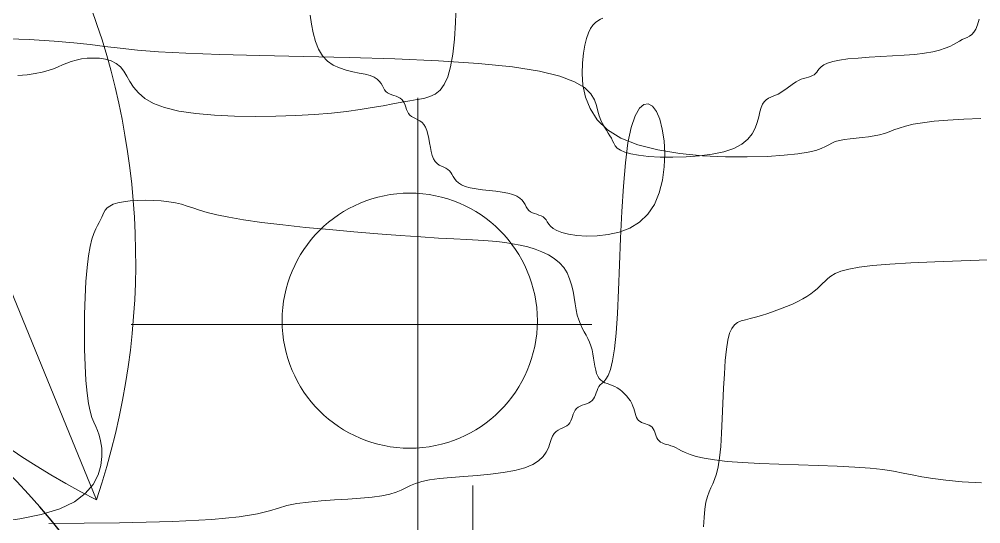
# Model space of a CAD drawing. Header units: millimetres. Extents: x 42 to 552, y 43 to 535.
# Drawn here: x 284.6512 to 284.7164, y 504.3646 to 504.3988 of the extents above; entities that cross this region are included whole.
import ezdxf

# ---------------------------------------------------------------- set-up
doc = ezdxf.new("R2010")
doc.units = ezdxf.units.MM
doc.header["$LTSCALE"] = 0.75
doc.header["$MEASUREMENT"] = 0
doc.layers.add('Gramado', color=9, linetype='Continuous', lineweight=0)
doc.layers.add('SOMBRA', color=9, linetype='Continuous')

# ---------------------------------------------------------------- blocks, each defined once
blk = doc.blocks.new('arbusto7vista')
for p, q in [((-0.2044429029623132, 0.3779349937414196), (-0.2045195550127517, 0.3755820555496712)), ((-0.5013430306398448, 0.3752693908699314), (-0.5011491414736042, 0.3760317689652624)), ((-0.2045195550127517, 0.3755820555496712), (-0.2046665446044358, 0.373342663515146)), ((-0.1858923798411354, 0.3752206892268646), (-0.1855632399970943, 0.3755703337695309)), ((-0.1855632399970943, 0.3755703337695309), (-0.1852232765916995, 0.3758334668381309)), ((-0.1852232765916995, 0.3758334668381309), (-0.1848778995693863, 0.3760317169111573)), ((-0.1848778995693863, 0.3760317169111573), (-0.1845325191041525, 0.3761858111788996)), ((-0.5021303063263929, 0.3739555033473323), (-0.5018390243878912, 0.3742636998637607)), ((-0.5018390243878912, 0.3742636998637607), (-0.501574795385153, 0.3746908484370266)), ((-0.501574795385153, 0.3746908484370266), (-0.5013430306398448, 0.3752693908699314)), ((-0.1864965490670727, 0.3741753518051212), (-0.1862052861792733, 0.3747629047315684)), ((-0.1862052861792733, 0.3747629047315684), (-0.1858923798411354, 0.3752206892268646)), ((-0.6342118953977263, 0.3734102953128513), (-0.6299663356157623, 0.3732634017945031)), ((-0.6299663356157623, 0.3732634017945031), (-0.6265918910466155, 0.3730705478609337)), ((-0.6265918910466155, 0.3730705478609337), (-0.6239208310707625, 0.3728452512095686)), ((-0.5041863631097101, 0.3728452512095686), (-0.503808524737309, 0.3730705478609337)), ((-0.503808524737309, 0.3730705478609337), (-0.5034577370054194, 0.3732634017945031)), ((-0.5034577370054194, 0.3732634017945031), (-0.503112356540214, 0.3734202081113409)), ((-0.503112356540214, 0.3734202081113409), (-0.5027723837241922, 0.3735661992739097)), ((-0.5027723837241922, 0.3735661992739097), (-0.5024432298790487, 0.3737338170849824)), ((-0.5024432298790487, 0.3737338170849824), (-0.5021303063263929, 0.3739555033473323)), ((-0.2046665446044358, 0.373342663515146), (-0.204889282599936, 0.3713087365365908)), ((-0.1869925047136576, 0.3725244267446755), (-0.1867607585600126, 0.373436401969002)), ((-0.1867607585600126, 0.373436401969002), (-0.1864965490670727, 0.3741753518051212)), ((-0.6239208310707625, 0.3728452512095686), (-0.621704265190175, 0.3725983260796824)), ((-0.621704265190175, 0.3725983260796824), (-0.61969330290691, 0.3723405867105214)), ((-0.61969330290691, 0.3723405867105214), (-0.6176390537229111, 0.3720828473413746)), ((-0.6176390537229111, 0.3720828473413746), (-0.6152926271402066, 0.3718359222114884)), ((-0.6152926271402066, 0.3718359222114884), (-0.6124051326607969, 0.3716106255601233)), ((-0.5074282155324283, 0.3716106255601233), (-0.5065093092633219, 0.3718359222114884)), ((-0.5065093092633219, 0.3718359222114884), (-0.5057527251994429, 0.3720828473413746)), ((-0.5057527251994429, 0.3720828473413746), (-0.5051314090278538, 0.3723405867105214)), ((-0.5051314090278538, 0.3723405867105214), (-0.5046183064355887, 0.3725983260796824)), ((-0.5046183064355887, 0.3725983260796824), (-0.5041863631097101, 0.3728452512095686)), ((-0.1871863775835152, 0.3714177976536064), (-0.1869925047136576, 0.3725244267446755)), ((-0.6124051326607969, 0.3716106255601233), (-0.6087276797867105, 0.3714177716265539)), ((-0.6087276797867105, 0.3714177716265539), (-0.6040961451401188, 0.371262767581257)), ((-0.6040961451401188, 0.371262767581257), (-0.5986854738239913, 0.3711293923194887)), ((-0.5986854738239913, 0.3711293923194887), (-0.5927553780615256, 0.3709960176677356)), ((-0.5927553780615256, 0.3709960176677356), (-0.5865655700758907, 0.3708410154524557)), ((-0.5865655700758907, 0.3708410154524557), (-0.5803757620902559, 0.3706427575001356)), ((-0.5803757620902559, 0.3706427575001356), (-0.5744456663277901, 0.3703796156372476)), ((-0.5744456663277901, 0.3703796156372476), (-0.5690349950116627, 0.370029961690264)), ((-0.5209946309398958, 0.370302102609017), (-0.5200793192885556, 0.3704949565425864)), ((-0.5200793192885556, 0.3704949565425864), (-0.5189205257065055, 0.3706481582655101)), ((-0.5189205257065055, 0.3706481582655101), (-0.5175615361764301, 0.3707689172706381)), ((-0.5175615361764301, 0.3707689172706381), (-0.516061868809544, 0.370868047797245)), ((-0.516061868809544, 0.370868047797245), (-0.5144810417172323, 0.3709563640845772)), ((-0.5144810417172323, 0.3709563640845772), (-0.512878573010795, 0.3710446803719094)), ((-0.512878573010795, 0.3710446803719094), (-0.5113139808015035, 0.3711438108985021)), ((-0.5113139808015035, 0.3711438108985021), (-0.5098467832007145, 0.3712645699036301)), ((-0.5098467832007145, 0.3712645699036301), (-0.5085364983196996, 0.3714177716265539)), ((-0.5085364983196996, 0.3714177716265539), (-0.5074282155324283, 0.3716106255601233)), ((-0.2559813022477897, 0.3704949565425864), (-0.2566359871650548, 0.370302102609017)), ((-0.2552499632908223, 0.3706445535699174), (-0.2559813022477897, 0.3704949565425864)), ((-0.2544591043863704, 0.3707400797059393), (-0.2552499632908223, 0.3706445535699174)), ((-0.2536357793882473, 0.3707707210163704), (-0.2544591043863704, 0.3707400797059393)), ((-0.2528070421503799, 0.370725663566958), (-0.2536357793882473, 0.3707707210163704)), ((-0.2519999465266665, 0.3705940934234491), (-0.2528070421503799, 0.370725663566958)), ((-0.2512415463709488, 0.3703651966515622), (-0.2519999465266665, 0.3705940934234491)), ((-0.250558895537182, 0.3700281593170587), (-0.2512415463709488, 0.3703651966515622)), ((-0.204889282599936, 0.3713087365365908), (-0.2051931798618227, 0.3695721935127096)), ((-0.1873279493503048, 0.3701084038638527), (-0.1871863775835152, 0.3714177976536064)), ((-0.5690349950116627, 0.370029961690264), (-0.5644034603650709, 0.3695721674856713)), ((-0.5644034603650709, 0.3695721674856713), (-0.5607449447449255, 0.3689927154276944)), ((-0.5231534866145182, 0.3688421803082065), (-0.5230010914393688, 0.3690674769595716)), ((-0.5230010914393688, 0.3690674769595716), (-0.5228162301705765, 0.3693144020894579)), ((-0.5228162301705765, 0.3693144020894579), (-0.5225610281472086, 0.3695721414586188)), ((-0.5225610281472086, 0.3695721414586188), (-0.5221976107082469, 0.3698298808277656)), ((-0.5221976107082469, 0.3698298808277656), (-0.5216881031928153, 0.370076805957666)), ((-0.5216881031928153, 0.370076805957666), (-0.5209946309398958, 0.370302102609017)), ((-0.2597470698068491, 0.3690674769595716), (-0.2605640709616637, 0.3688421803082065)), ((-0.2590382831495219, 0.3693144020894579), (-0.2597470698068491, 0.3690674769595716)), ((-0.2584052462731279, 0.3695721414586188), (-0.2590382831495219, 0.3693144020894579)), ((-0.257815494461255, 0.3698298808277656), (-0.2584052462731279, 0.3695721414586188)), ((-0.2572365629973774, 0.370076805957666), (-0.257815494461255, 0.3698298808277656)), ((-0.2566359871650548, 0.370302102609017), (-0.2572365629973774, 0.370076805957666)), ((-0.2499790478792079, 0.3695721674856713), (-0.250558895537182, 0.3700281593170587)), ((-0.2495128251222241, 0.368993616563472), (-0.2499790478792079, 0.3695721674856713)), ((-0.2051931798618227, 0.3695721935127096), (-0.205582745442257, 0.3682006218630818)), ((-0.1873667206955929, 0.368642205129774), (-0.1873279493503048, 0.3701084038638527)), ((-0.5607449447449255, 0.3689927154276944), (-0.55799001104333, 0.3683105302317387)), ((-0.55799001104333, 0.3683105302317387), (-0.5560033922860725, 0.3675526471909478)), ((-0.5259660506467867, 0.3675336942626473), (-0.5256197683711434, 0.3677265373177221)), ((-0.5256197683711434, 0.3677265373177221), (-0.5252743913488018, 0.3678797304496868)), ((-0.5252743913488018, 0.3678797304496868), (-0.524934427943407, 0.3680004829988945)), ((-0.524934427943407, 0.3680004829988945), (-0.5246052880993943, 0.368099608899584)), ((-0.5246052880993943, 0.368099608899584), (-0.5242923817612279, 0.3681879220860367)), ((-0.5242923817612279, 0.3681879220860367), (-0.5240011188734286, 0.3682762364925054)), ((-0.5240011188734286, 0.3682762364925054), (-0.5237369093804887, 0.3683753660532574)), ((-0.5237369093804887, 0.3683753660532574), (-0.5235051632268437, 0.3684961247025598)), ((-0.5235051632268437, 0.3684961247025598), (-0.5233112903569861, 0.3686493263746513)), ((-0.5233112903569861, 0.3686493263746513), (-0.5231534866145182, 0.3688421803082065)), ((-0.2626390487790502, 0.3684979270249329), (-0.2638807937720173, 0.368389784632285)), ((-0.2615217513303776, 0.3686493263746513), (-0.2626390487790502, 0.3684979270249329)), ((-0.2605640709616637, 0.3688421803082065), (-0.2615217513303776, 0.3686493263746513)), ((-0.2491061204765401, 0.3683177393179022), (-0.2495128251222241, 0.368993616563472)), ((-0.2486885950237934, 0.3675769778567712), (-0.2491061204765401, 0.3683177393179022)), ((-0.205582745442257, 0.3682006218630818), (-0.2060588811516766, 0.3671642830905313)), ((-0.187243174426186, 0.3670786788523088), (-0.1873667206955929, 0.368642205129774)), ((-0.5560033922860725, 0.3675526471909478), (-0.5546498214989697, 0.3667461015984941)), ((-0.5546498214989697, 0.3667461015984941), (-0.5537940317078665, 0.3659179287475069)), ((-0.527697501044571, 0.3662991382558971), (-0.5273512072925826, 0.3665460494572415)), ((-0.5273512072925826, 0.3665460494572415), (-0.527004914917768, 0.3668037742878596)), ((-0.527004914917768, 0.3668037742878596), (-0.5266586243791664, 0.3670614991184635)), ((-0.5266586243791664, 0.3670614991184635), (-0.5263123361358168, 0.3673084103198079)), ((-0.5263123361358168, 0.3673084103198079), (-0.5259660506467867, 0.3675336942626473)), ((-0.2481899098455926, 0.3668037742878596), (-0.2486885950237934, 0.3675769778567712)), ((-0.2475397260235468, 0.3660305707189337), (-0.2481899098455926, 0.3668037742878596)), ((-0.2060588811516766, 0.3671642830905313), (-0.2066215869900816, 0.3664091072187858)), ((-0.1868977933488907, 0.3654773024324101), (-0.187243174426186, 0.3670786788523088)), ((-0.5537940317078665, 0.3659179287475069), (-0.5533007559385794, 0.365095163931187)), ((-0.530008840568172, 0.3651060217860902), (-0.5297175557988396, 0.3653042778575468)), ((-0.5297175557988396, 0.3653042778575468), (-0.5294046275791402, 0.3654592769719471)), ((-0.5294046275791402, 0.3654592769719471), (-0.5290754667716726, 0.365592646997797)), ((-0.5290754667716726, 0.365592646997797), (-0.5287354842390357, 0.3657260158036451)), ((-0.5287354842390357, 0.3657260158036451), (-0.5283900908438284, 0.3658810112579829)), ((-0.5283900908438284, 0.3658810112579829), (-0.528043795714666, 0.3660738543130577)), ((-0.528043795714666, 0.3660738543130577), (-0.527697501044571, 0.3662991382558971)), ((-0.2466677046392931, 0.3652898092578027), (-0.2475397260235468, 0.3660305707189337)), ((-0.2455035067744689, 0.364613932012233), (-0.2466677046392931, 0.3652898092578027)), ((-0.2097381116336123, 0.3651186332134984), (-0.2107336681169443, 0.3649582222010679)), ((-0.2088291252792374, 0.3652898572451733), (-0.2097381116336123, 0.3651186332134984)), ((-0.2096464851086921, 0.3034829840435549), (-0.2096464851086921, 0.3653606672776704)), ((-0.2080067090538762, 0.3655259642724076), (-0.2088291252792374, 0.3652898572451733)), ((-0.2072708629575004, 0.365881024271502), (-0.2080067090538762, 0.3655259642724076)), ((-0.2066215869900816, 0.3664091072187858), (-0.2072708629575004, 0.365881024271502)), ((-0.1862710602705135, 0.3638975532710305), (-0.1868977933488907, 0.3654773024324101)), ((-0.5533007559385794, 0.365095163931187), (-0.5530347272169536, 0.3643048424426638)), ((-0.5530347272169536, 0.3643048424426638), (-0.5528606785687771, 0.3635739995751095)), ((-0.5308574438780909, 0.3634568822219393), (-0.5306987255482056, 0.3640354331441387)), ((-0.5306987255482056, 0.3640354331441387), (-0.5305048363054539, 0.3644932272979133)), ((-0.5305048363054539, 0.3644932272979133), (-0.5302730710245669, 0.3648428808890571)), ((-0.5302730710245669, 0.3648428808890571), (-0.530008840568172, 0.3651060217860902)), ((-0.2439767935106261, 0.3640353810900478), (-0.2455035067744689, 0.364613932012233)), ((-0.2420433775903632, 0.3635793892586463), (-0.2439767935106261, 0.3640353810900478)), ((-0.2158124539140829, 0.3640354071170862), (-0.2174608981205779, 0.3637776677479394)), ((-0.2143371518017716, 0.3642931464862471), (-0.2158124539140829, 0.3640354071170862)), ((-0.2130133487923445, 0.3645400716161333), (-0.2143371518017716, 0.3642931464862471)), ((-0.2118194018945019, 0.3647653682674985), (-0.2130133487923445, 0.3645400716161333)), ((-0.2107336681169443, 0.3649582222010679), (-0.2118194018945019, 0.3647653682674985)), ((-0.1853034579978043, 0.3623989087691086), (-0.1862710602705135, 0.3638975532710305)), ((-0.5528606785687771, 0.3635739995751095), (-0.5526676911364632, 0.3629233623154278)), ((-0.5526676911364632, 0.3629233623154278), (-0.552442238528613, 0.3623484244256048)), ((-0.5312181600937151, 0.3620402435152528), (-0.5310161603717631, 0.3627810049763838)), ((-0.5310161603717631, 0.3627810049763838), (-0.5308574438780909, 0.3634568822219393)), ((-0.2397636783998109, 0.3632423519241428), (-0.2420433775903632, 0.3635793892586463)), ((-0.2372242669860896, 0.3630134551522559), (-0.2397636783998109, 0.3632423519241428)), ((-0.2345117143962909, 0.362881885008747), (-0.2372242669860896, 0.3630134551522559)), ((-0.2317125916775353, 0.3628368275593346), (-0.2345117143962909, 0.362881885008747)), ((-0.2289134698768578, 0.3628674688697657), (-0.2317125916775353, 0.3628368275593346)), ((-0.2262009200413786, 0.3629629950057875), (-0.2289134698768578, 0.3628674688697657)), ((-0.2236615132181896, 0.3631125920331186), (-0.2262009200413786, 0.3629629950057875)), ((-0.2213637847813459, 0.363305445966688), (-0.2236615132181896, 0.3631125920331186)), ((-0.2193041274125562, 0.363530742618039), (-0.2213637847813459, 0.363305445966688)), ((-0.2174608981205779, 0.3637776677479394), (-0.2193041274125562, 0.363530742618039)), ((-0.1332916657705425, 0.3625628745580656), (-0.1355975111898715, 0.3624637486573619)), ((-0.552442238528613, 0.3623484244256048), (-0.5521951424704241, 0.3618383713613724)), ((-0.5521951424704241, 0.3618383713613724), (-0.5519372246870375, 0.3613823885784484)), ((-0.5519372246870375, 0.3613823885784484), (-0.551679306903651, 0.3609696615325646)), ((-0.5319251494804291, 0.3604938363774011), (-0.5315067281084396, 0.3612670399463269)), ((-0.5315067281084396, 0.3612670399463269), (-0.5312181600937151, 0.3620402435152528)), ((-0.1839354693375981, 0.3610408463275974), (-0.1853034579978043, 0.3623989087691086)), ((-0.1443628245819752, 0.3612670399463269), (-0.1450860605576167, 0.361009315115723)), ((-0.1435097334128841, 0.3615247647769309), (-0.1443628245819752, 0.3612670399463269)), ((-0.1424726807196919, 0.3617716759782894), (-0.1435097334128841, 0.3615247647769309)), ((-0.1411975601717756, 0.3619969599211288), (-0.1424726807196919, 0.3617716759782894)), ((-0.1396302654385408, 0.3621898029762036), (-0.1411975601717756, 0.3619969599211288)), ((-0.137741038076399, 0.3623429961081683), (-0.1396302654385408, 0.3621898029762036)), ((-0.1355975111898715, 0.3624637486573619), (-0.137741038076399, 0.3623429961081683)), ((-0.551679306903651, 0.3609696615325646), (-0.5514322108454621, 0.3605893756794529)), ((-0.5514322108454621, 0.3605893756794529), (-0.5512067582376119, 0.3602307164748453)), ((-0.5512067582376119, 0.3602307164748453), (-0.551013770805298, 0.3598828693744736)), ((-0.5325167092742049, 0.3597530749162701), (-0.5319251494804291, 0.3604938363774011)), ((-0.1821075770966729, 0.359882843347421), (-0.1839354693375981, 0.3610408463275974)), ((-0.1493632530982438, 0.3599712053345883), (-0.1501919950031549, 0.3598828921481356)), ((-0.1485399211378251, 0.360070331235292), (-0.1493632530982438, 0.3599712053345883)), ((-0.1477490525167013, 0.3601910837844855), (-0.1485399211378251, 0.360070331235292)), ((-0.1470177006297604, 0.3603442769164644), (-0.1477490525167013, 0.3601910837844855)), ((-0.1463593922508721, 0.360537119971525), (-0.1470177006297604, 0.3603442769164644)), ((-0.1457335476703463, 0.3607624039143644), (-0.1463593922508721, 0.360537119971525)), ((-0.1450860605576167, 0.361009315115723), (-0.1457335476703463, 0.3607624039143644)), ((-0.551013770805298, 0.3598828693744736), (-0.5508550524753844, 0.3595377234955492)), ((-0.5508550524753844, 0.3595377234955492), (-0.5506963359817121, 0.3591979826012306)), ((-0.5506963359817121, 0.3591979826012306), (-0.5504943362597601, 0.3588690541161412)), ((-0.5504943362597601, 0.3588690541161412), (-0.5502057682450356, 0.3585563454649332)), ((-0.5343923843849723, 0.3584986467485152), (-0.5333246925542028, 0.3590771976707146)), ((-0.5333246925542028, 0.3590771976707146), (-0.5325167092742049, 0.3597530749162701)), ((-0.1797918261462996, 0.3589699584980366), (-0.1821075770966729, 0.359882843347421)), ((-0.1770865096154637, 0.3582895755227753), (-0.1797918261462996, 0.3589699584980366)), ((-0.1543591406581299, 0.3587564121447144), (-0.1549245541465893, 0.3584986727755677)), ((-0.153907349316313, 0.3590033372746149), (-0.1543591406581299, 0.3587564121447144)), ((-0.153488020395713, 0.3592286339259658), (-0.153907349316313, 0.3590033372746149)), ((-0.1530199941708759, 0.3594214878595352), (-0.153488020395713, 0.3592286339259658)), ((-0.1524401464363905, 0.3595746895316267), (-0.1530199941708759, 0.3594214878595352)), ((-0.1517574950670735, 0.3596954481809149), (-0.1524401464363905, 0.3595746895316267)), ((-0.150999093457699, 0.3597945777416669), (-0.1517574950670735, 0.3596954481809149)), ((-0.1501919950031549, 0.3598828921481356), (-0.150999093457699, 0.3597945777416669)), ((-0.5502057682450356, 0.3585563454649332), (-0.5497873468730461, 0.3582652640722301)), ((-0.5497873468730461, 0.3582652640722301), (-0.5491957870792703, 0.3580012173626841)), ((-0.5491957870792703, 0.3580012173626841), (-0.5483878037992724, 0.3577696127609329)), ((-0.5483878037992724, 0.3577696127609329), (-0.5473201119685314, 0.3575758576916002)), ((-0.5473201119685314, 0.3575758576916002), (-0.5459692654339108, 0.3574262606642549)), ((-0.5459692654339108, 0.3574262606642549), (-0.5443911736878704, 0.3573307345282473)), ((-0.5443911736878704, 0.3573307345282473), (-0.5426615851341978, 0.3573000932178161)), ((-0.5426615851341978, 0.3573000932178161), (-0.5408562481767376, 0.3573451506672143)), ((-0.5408562481767376, 0.3573451506672143), (-0.5390509112192774, 0.3574767208107374)), ((-0.5390509112192774, 0.3574767208107374), (-0.5373213226656048, 0.3577056175826101)), ((-0.5373213226656048, 0.3577056175826101), (-0.5357432309195644, 0.3580426549171278)), ((-0.5357432309195644, 0.3580426549171278), (-0.5343923843849723, 0.3584986467485152)), ((-0.1741214826976716, 0.3578146594335152), (-0.1770865096154637, 0.3582895755227753)), ((-0.1710266005864014, 0.3575181752420917), (-0.1741214826976716, 0.3578146594335152)), ((-0.1679317184751312, 0.3573730879603261), (-0.1710266005864014, 0.3575181752420917)), ((-0.1649666915573107, 0.3573523626000963), (-0.1679317184751312, 0.3573730879603261)), ((-0.1622613750265032, 0.3574289641732378), (-0.1649666915573107, 0.3573523626000963)), ((-0.1599456240761015, 0.3575758576916002), (-0.1622613750265032, 0.3574289641732378)), ((-0.1581141247464757, 0.3577687116251553), (-0.1599456240761015, 0.3575758576916002)), ((-0.1567208864653082, 0.3579940082765205), (-0.1581141247464757, 0.3577687116251553)), ((-0.1556847495071736, 0.3582409334064067), (-0.1567208864653082, 0.3579940082765205)), ((-0.1549245541465893, 0.3584986727755677), (-0.1556847495071736, 0.3582409334064067)), ((-0.6185723787067161, 0.3509225531967672), (-0.6190368008267058, 0.3506909485950018)), ((-0.6179618660511608, 0.3511163082661), (-0.6185723787067161, 0.3509225531967672)), ((-0.6171890309608727, 0.3512677076158184), (-0.6179618660511608, 0.3511163082661)), ((-0.6162809275192558, 0.3513758500084663), (-0.6171890309608727, 0.3512677076158184)), ((-0.6152754313053492, 0.3514407354440579), (-0.6162809275192558, 0.3513758500084663)), ((-0.6142104178982493, 0.3514623639225931), (-0.6152754313053492, 0.3514407354440579)), ((-0.6131237628770236, 0.3514407354440579), (-0.6142104178982493, 0.3514623639225931)), ((-0.6120533418206833, 0.3513758500084663), (-0.6131237628770236, 0.3514407354440579)), ((-0.6110370303083812, 0.3512677076158184), (-0.6120533418206833, 0.3513758500084663)), ((-0.6101127039190999, 0.3511163082661), (-0.6110370303083812, 0.3512677076158184)), ((-0.6092993005954384, 0.3509225531967672), (-0.6101127039190999, 0.3511163082661)), ((-0.6085400077338647, 0.3506909485950018), (-0.6092993005954384, 0.3509225531967672)), ((-0.6199746518476275, 0.3494941833564695), (-0.6201144222123105, 0.3491544424621509)), ((-0.6198240579215906, 0.3498231118415589), (-0.6199746518476275, 0.3494941833564695)), ((-0.6196355870392836, 0.3501358204927669), (-0.6198240579215906, 0.3498231118415589)), ((-0.6193821858059323, 0.3504269018854558), (-0.6196355870392836, 0.3501358204927669)), ((-0.6190368008267058, 0.3506909485950018), (-0.6193821858059323, 0.3504269018854558)), ((-0.6077590750943784, 0.3504269018854558), (-0.6085400077338647, 0.3506909485950018)), ((-0.606880752436922, 0.3501358204927669), (-0.6077590750943784, 0.3504269018854558)), ((-0.6058292895215232, 0.3498231118415589), (-0.606880752436922, 0.3501358204927669)), ((-0.6045289361080961, 0.3494941833564695), (-0.6058292895215232, 0.3498231118415589)), ((-0.6029039419566686, 0.3491544424621509), (-0.6045289361080961, 0.3494941833564695)), ((-0.6204633934698336, 0.3484560425157213), (-0.6206888269504702, 0.348059534541207)), ((-0.6202704224104423, 0.3488092965832266), (-0.6204633934698336, 0.3484560425157213)), ((-0.6201144222123105, 0.3491544424621509), (-0.6202704224104423, 0.3488092965832266)), ((-0.6008785568271833, 0.3488092965832266), (-0.6029039419566686, 0.3491544424621509)), ((-0.5984076911161935, 0.3484641529918378), (-0.6008785568271833, 0.3488092965832266)), ((-0.5955688977664977, 0.3481244183500962), (-0.5984076911161935, 0.3484641529918378)), ((-0.6211937979470576, 0.3469637314829015), (-0.6214516938489112, 0.346177923705028)), ((-0.6209359020452325, 0.3475765163126141), (-0.6211937979470576, 0.3469637314829015)), ((-0.6206888269504702, 0.348059534541207), (-0.6209359020452325, 0.3475765163126141)), ((-0.5924703903573914, 0.3477954991676597), (-0.5955688977664977, 0.3481244183500962)), ((-0.5892203824682269, 0.347482801954115), (-0.5924703903573914, 0.3477954991676597)), ((-0.5859270876783853, 0.3471917332191055), (-0.5892203824682269, 0.347482801954115)), ((-0.582698719567162, 0.3469276994722463), (-0.5859270876783853, 0.3471917332191055)), ((-0.5796434917139095, 0.3466961072231669), (-0.582698719567162, 0.3469276994722463)), ((-0.6214516938489112, 0.346177923705028), (-0.6216987689436735, 0.345175836631924)), ((-0.5768696176979802, 0.3465023629814965), (-0.5796434917139095, 0.3466961072231669)), ((-0.5744591595908162, 0.3463491698495318), (-0.5768696176979802, 0.3465023629814965)), ((-0.5723895734322468, 0.3462284173003241), (-0.5744591595908162, 0.3463491698495318)), ((-0.5706121637543049, 0.3461292913996346), (-0.5723895734322468, 0.3462284173003241)), ((-0.5690782350889094, 0.3460409782131819), (-0.5706121637543049, 0.3461292913996346)), ((-0.5677390919680647, 0.3459526638067132), (-0.5690782350889094, 0.3460409782131819)), ((-0.5665460389237467, 0.3458535342459612), (-0.5677390919680647, 0.3459526638067132)), ((-0.5654503804879027, 0.3457327755966588), (-0.5665460389237467, 0.3458535342459612)), ((-0.5644034211925089, 0.3455795739245673), (-0.5654503804879027, 0.3457327755966588)), ((-0.5633672866826487, 0.3453840165328614), (-0.5644034211925089, 0.3455795739245673)), ((-0.6216987689436735, 0.345175836631924), (-0.6219242024242817, 0.3439142139165341)), ((-0.5623473870558087, 0.34513979567447), (-0.5633672866826487, 0.3453840165328614)), ((-0.5613599535226399, 0.3448415048397635), (-0.5623473870558087, 0.34513979567447)), ((-0.5604212172936798, 0.344483737519127), (-0.5613599535226399, 0.3448415048397635)), ((-0.5595474095795794, 0.344061087202931), (-0.5604212172936798, 0.344483737519127)), ((-0.6219242024242817, 0.3439142139165341), (-0.6221171734837014, 0.3423497992118314)), ((-0.558754761590933, 0.3435681473815606), (-0.5595474095795794, 0.344061087202931)), ((-0.5580595045383347, 0.3429995115453721), (-0.558754761590933, 0.3435681473815606)), ((-0.5574778696324074, 0.3423497731847789), (-0.5580595045383347, 0.3429995115453721)), ((-0.1456325589796847, 0.3428111546997172), (-0.1427784272017334, 0.3429661501540551)), ((-0.1427784272017334, 0.3429661501540551), (-0.1395076755304387, 0.3430995189598889)), ((-0.1395076755304387, 0.3430995189598889), (-0.1359663917469618, 0.343232888985753)), ((-0.1359663917469618, 0.343232888985753), (-0.132300663632634, 0.3433878881001391)), ((-0.6221171734837014, 0.3423497992118314), (-0.6222686647826663, 0.3404618653783587)), ((-0.5570197757932647, 0.3416180314181503), (-0.5574778696324074, 0.3423497731847789)), ((-0.1530497175733956, 0.341518018513554), (-0.1522696732022553, 0.3418307157270988)), ((-0.1522696732022553, 0.3418307157270988), (-0.1512082731575788, 0.3421217844621083)), ((-0.1512082731575788, 0.3421217844621083), (-0.1497951794391099, 0.3423858182089532)), ((-0.1497951794391099, 0.3423858182089532), (-0.147960054046564, 0.3426174104580326)), ((-0.147960054046564, 0.3426174104580326), (-0.1456325589796847, 0.3428111546997172)), ((-0.6222686647826663, 0.3404618653783587), (-0.6223768728533798, 0.338319802107236)), ((-0.5566698927791549, 0.3408214078759784), (-0.5570197757932647, 0.3416180314181503)), ((-0.5564065780578176, 0.3399815298167823), (-0.5566698927791549, 0.3408214078759784)), ((-0.154753179025505, 0.3401581740832853), (-0.1544050966483894, 0.3405042210979872)), ((-0.1544050966483894, 0.3405042210979872), (-0.154047091296178, 0.340849364689376)), ((-0.154047091296178, 0.340849364689376), (-0.1536187442712844, 0.3411890993311033)), ((-0.1536187442712844, 0.3411890993311033), (-0.1530497175733956, 0.341518018513554)), ((-0.5562081890969921, 0.3391200244990813), (-0.5564065780578176, 0.3399815298167823)), ((-0.5560530833644464, 0.3382585191813803), (-0.5562081890969921, 0.3391200244990813)), ((-0.1563619154942444, 0.3387739738243312), (-0.1559056259645502, 0.3391200244990813)), ((-0.1559056259645502, 0.3391200244990813), (-0.1554926214993486, 0.3394660751738314)), ((-0.1554926214993486, 0.3394660751738314), (-0.155112079914403, 0.3398121252385664)), ((-0.155112079914403, 0.3398121252385664), (-0.154753179025505, 0.3401581740832853)), ((-0.6223768728533798, 0.338319802107236), (-0.6224417976957852, 0.3360155282971817)), ((-0.5559196183279198, 0.3374186411221842), (-0.5560530833644464, 0.3382585191813803)), ((-0.1588309570034596, 0.3373906843087866), (-0.158098716312594, 0.3377358279001754)), ((-0.158098716312594, 0.3377358279001754), (-0.1574476384840295, 0.3380818749148631)), ((-0.1574476384840295, 0.3380818749148631), (-0.1568723122726681, 0.3384279237595962)), ((-0.1568723122726681, 0.3384279237595962), (-0.1563619154942444, 0.3387739738243312)), ((-0.5557861514552087, 0.3366220175800123), (-0.5559196183279198, 0.3374186411221842)), ((-0.5556310402140241, 0.3358902758133837), (-0.5557861514552087, 0.3366220175800123)), ((-0.1613306873810529, 0.3364093332710638), (-0.1604685859880419, 0.3367220304846086)), ((-0.1604685859880419, 0.3367220304846086), (-0.1596281280453979, 0.3370509496670593)), ((-0.1596281280453979, 0.3370509496670593), (-0.1588309570034596, 0.3373906843087866)), ((-0.6224417976957852, 0.3360155282971817), (-0.6224634393099393, 0.3336409628469141)), ((-0.5554380527817102, 0.3352387351304031), (-0.5556310402140241, 0.3358902758133837)), ((-0.55521260017386, 0.3346574830375886), (-0.5554380527817102, 0.3352387351304031)), ((-0.1657818480059632, 0.3351044833873971), (-0.16521283446761, 0.3352693930127373)), ((-0.16521283446761, 0.3352693930127373), (-0.1645626584494835, 0.3354288942984454)), ((-0.1645626584494835, 0.3354288942984454), (-0.1638304177586178, 0.3356226385401158)), ((-0.1638304177586178, 0.3356226385401158), (-0.1630332467166795, 0.3358542307891952)), ((-0.1630332467166795, 0.3358542307891952), (-0.1621927887740355, 0.3361182645360543)), ((-0.1621927887740355, 0.3361182645360543), (-0.1613306873810529, 0.3364093332710638)), ((-0.5549655041156711, 0.3341302990910577), (-0.55521260017386, 0.3346574830375886)), ((-0.5547075863322846, 0.3336409628469141), (-0.5549655041156711, 0.3341302990910577)), ((-0.186062368502462, 0.3345930235465318), (-0.2485028336357402, 0.3345930235466739)), ((-0.1673545037945132, 0.333417504355964), (-0.1670560269588179, 0.3340906759066797)), ((-0.1670560269588179, 0.3340906759066797), (-0.1666980329299292, 0.3345637876910388)), ((-0.1666980329299292, 0.3345637876910388), (-0.1662751103862092, 0.3348855025657116)), ((-0.1662751103862092, 0.3348855025657116), (-0.1657818480059632, 0.3351044833873971)), ((-0.6224634393099393, 0.3336409628469141), (-0.6224417976957852, 0.3312880246551657)), ((-0.554449668548898, 0.3331732538613039), (-0.5547075863322846, 0.3336409628469141)), ((-0.5542025724907091, 0.3327109516903022), (-0.554449668548898, 0.3331732538613039)), ((-0.5539771198828589, 0.3322378358900551), (-0.5542025724907091, 0.3327109516903022)), ((-0.1675988747586246, 0.332495610182221), (-0.1673545037945132, 0.333417504355964)), ((-0.6224417976957852, 0.3312880246551657), (-0.6223768728533798, 0.3290486326206548)), ((-0.553784132450545, 0.3317376860166661), (-0.5539771198828589, 0.3322378358900551)), ((-0.5536308246771853, 0.3311996884917079), (-0.553784132450545, 0.3317376860166661)), ((-0.1679478460161477, 0.3297335316957515), (-0.1677945511728183, 0.3312763305287802)), ((-0.1677945511728183, 0.3312763305287802), (-0.1675988747586246, 0.332495610182221)), ((-0.5535099820793903, 0.3306346571986154), (-0.5536308246771853, 0.3311996884917079)), ((-0.5534107829319339, 0.3300588128862785), (-0.5535099820793903, 0.3306346571986154)), ((-0.5533224055096468, 0.329488376303587), (-0.5534107829319339, 0.3300588128862785)), ((-0.6223768728533798, 0.3290486326206548), (-0.6222686647826663, 0.3270147056420853)), ((-0.5532340280873882, 0.3289395681994165), (-0.5533224055096468, 0.329488376303587)), ((-0.5531348289399318, 0.3284286093226712), (-0.5532340280873882, 0.3289395681994165)), ((-0.1680686788973276, 0.3279311966104217), (-0.1679478460161477, 0.3297335316957515)), ((-0.5530139863421084, 0.3279717204222266), (-0.5531348289399318, 0.3284286093226712)), ((-0.5528606785687771, 0.327585122247001), (-0.5530139863421084, 0.3279717204222266)), ((-0.5526667894025366, 0.3272796285787081), (-0.5528606785687771, 0.327585122247001)), ((-0.1681678710824883, 0.3259558373569149), (-0.1680686788973276, 0.3279311966104217)), ((-0.6222686647826663, 0.3270147056420853), (-0.6221171734837014, 0.3252781626182184)), ((-0.5524350246572283, 0.3270444253306124), (-0.5526667894025366, 0.3272796285787081)), ((-0.5521707956545185, 0.3268632914488308), (-0.5524350246572283, 0.3270444253306124)), ((-0.5518795137159884, 0.3267200058794373), (-0.5521707956545185, 0.3268632914488308)), ((-0.5515665901633326, 0.326598347568563), (-0.5518795137159884, 0.3267200058794373)), ((-0.5512374363181891, 0.3264820954623104), (-0.5515665901633326, 0.326598347568563)), ((-0.5508974635021957, 0.3263550285067822), (-0.5512374363181891, 0.3264820954623104)), ((-0.5505520830369619, 0.3262009256480951), (-0.5508974635021957, 0.3263550285067822)), ((-0.5502067060146487, 0.3260071705787482), (-0.5505520830369619, 0.3262009256480951)), ((-0.5498667426092254, 0.325775565976997), (-0.5502067060146487, 0.3260071705787482)), ((-0.6221171734837014, 0.3252781626182184), (-0.6219242024242817, 0.3239029863238159)), ((-0.5495376027652128, 0.3255115192674509), (-0.5498667426092254, 0.325775565976997)), ((-0.5492246964270748, 0.3252204378747479), (-0.5495376027652128, 0.3255115192674509)), ((-0.5489334335392755, 0.3249077292235398), (-0.5492246964270748, 0.3252204378747479)), ((-0.5486692240463071, 0.3245788007384505), (-0.5489334335392755, 0.3249077292235398)), ((-0.1682562438377033, 0.3238939660193125), (-0.1681678710824883, 0.3259558373569149)), ((-0.6219242024242817, 0.3239029863238159), (-0.6216987689436735, 0.322841415037999)), ((-0.5484374778926622, 0.3242390598441318), (-0.5486692240463071, 0.3245788007384505)), ((-0.548243605022833, 0.3238939139652075), (-0.5484374778926622, 0.3242390598441318)), ((-0.5480903101795036, 0.3235487703738187), (-0.548243605022833, 0.3238939139652075)), ((-0.5479694772983237, 0.3232090357320914), (-0.5480903101795036, 0.3235487703738187)), ((-0.1683446184291597, 0.3218320946817101), (-0.1682562438377033, 0.3238939660193125)), ((-0.6216987689436735, 0.322841415037999), (-0.6214516938489112, 0.3220177509159328)), ((-0.5478702851131629, 0.3228801165496407), (-0.5479694772983237, 0.3232090357320914)), ((-0.5477819123579479, 0.3225674193360959), (-0.5478702851131629, 0.3228801165496407)), ((-0.5476935377664915, 0.3222763506010864), (-0.5477819123579479, 0.3225674193360959)), ((-0.5475943400727203, 0.3220123168542415), (-0.5476935377664915, 0.3222763506010864)), ((-0.6214516938489112, 0.3220177509159328), (-0.6211937979470576, 0.321356296112782)), ((-0.6211937979470576, 0.321356296112782), (-0.6209359020452325, 0.3207813527837118)), ((-0.6209359020452325, 0.3207813527837118), (-0.6206888269504702, 0.3202172230839011)), ((-0.5474734980104756, 0.321780724605162), (-0.5475943400727203, 0.3220123168542415)), ((-0.5473201903136271, 0.3215869803634774), (-0.5474734980104756, 0.321780724605162)), ((-0.5471272028813132, 0.3214337872315127), (-0.5473201903136271, 0.3215869803634774)), ((-0.546901750273463, 0.3213130346823192), (-0.5471272028813132, 0.3214337872315127)), ((-0.5466546542152741, 0.3212139087816155), (-0.546901750273463, 0.3213130346823192)), ((-0.5463967364318876, 0.3211255955951628), (-0.5466546542152741, 0.3212139087816155)), ((-0.546138818648501, 0.3210372811886941), (-0.5463967364318876, 0.3211255955951628)), ((-0.5458917225903122, 0.3209381516279421), (-0.546138818648501, 0.3210372811886941)), ((-0.5456662699824619, 0.320817392978654), (-0.5458917225903122, 0.3209381516279421)), ((-0.545473282550148, 0.3206641913065624), (-0.5456662699824619, 0.320817392978654)), ((-0.1684438161229309, 0.3198567354282034), (-0.1683446184291597, 0.3218320946817101)), ((-0.6206888269504702, 0.3202172230839011), (-0.6204633934698336, 0.3195882091685149)), ((-0.6204633934698336, 0.3195882091685149), (-0.6202704224104423, 0.3188186131927182)), ((-0.5453199748532995, 0.320471337372993), (-0.545473282550148, 0.3206641913065624)), ((-0.5451991327910548, 0.3202460407216421), (-0.5453199748532995, 0.320471337372993)), ((-0.5450999350972836, 0.3199991155917417), (-0.5451991327910548, 0.3202460407216421)), ((-0.5450115605058272, 0.3197413762225949), (-0.5450999350972836, 0.3199991155917417)), ((-0.5449231877506122, 0.3194836368534339), (-0.5450115605058272, 0.3197413762225949)), ((-0.5448239955654515, 0.3192367117235477), (-0.5449231877506122, 0.3194836368534339)), ((-0.1685646581851756, 0.3180544003428736), (-0.1684438161229309, 0.3198567354282034)), ((-0.6202704224104423, 0.3188186131927182), (-0.6201297524540905, 0.3178543652818888)), ((-0.5447031626842715, 0.3190114150721826), (-0.5448239955654515, 0.3192367117235477)), ((-0.5445498678409422, 0.3188185611386274), (-0.5447031626842715, 0.3190114150721826)), ((-0.544355994971113, 0.3186653594665358), (-0.5445498678409422, 0.3188185611386274)), ((-0.544124248817468, 0.3185446008172335), (-0.544355994971113, 0.3186653594665358)), ((-0.5438600393244997, 0.3184454712564957), (-0.544124248817468, 0.3185446008172335)), ((-0.5435687764367003, 0.3183571568500128), (-0.5438600393244997, 0.3184454712564957)), ((-0.5432558700985624, 0.3182688436635601), (-0.5435687764367003, 0.3183571568500128)), ((-0.5429267302545213, 0.3181697177628706), (-0.5432558700985624, 0.3182688436635601)), ((-0.6201297524540905, 0.3178543652818888), (-0.6200972937818108, 0.3167279074421288)), ((-0.5425867668491264, 0.3180489652136629), (-0.5429267302545213, 0.3181697177628706)), ((-0.5422413898268132, 0.3178957720816982), (-0.5425867668491264, 0.3180489652136629)), ((-0.5418869916398137, 0.3177029290266233), (-0.5422413898268132, 0.3178957720816982)), ((-0.5414838947714316, 0.317477645083784), (-0.5418869916398137, 0.3177029290266233)), ((-0.5409834042126533, 0.3172307338824396), (-0.5414838947714316, 0.317477645083784)), ((-0.5403368249545224, 0.3169730090518357), (-0.5409834042126533, 0.3172307338824396)), ((-0.5394954619880821, 0.3167152842212175), (-0.5403368249545224, 0.3169730090518357)), ((-0.1687179658820241, 0.3165116015098448), (-0.1685646581851756, 0.3180544003428736)), ((-0.6200972937818108, 0.3167279074421288), (-0.6202379744493953, 0.315493309649753)), ((-0.5384106203043473, 0.3164683730198732), (-0.5394954619880821, 0.3167152842212175)), ((-0.5370336048943045, 0.3162430890770338), (-0.5384106203043473, 0.3164683730198732)), ((-0.5353157207490256, 0.316050246021959), (-0.5370336048943045, 0.3162430890770338)), ((-0.5332326205170261, 0.3158970528899943), (-0.5353157207490256, 0.316050246021959)), ((-0.5308573474768536, 0.3157763003407865), (-0.5332326205170261, 0.3158970528899943)), ((-0.5282872925645847, 0.315677174440097), (-0.5308573474768536, 0.3157763003407865)), ((-0.5256198467162392, 0.3155888612536444), (-0.5282872925645847, 0.315677174440097)), ((-0.522952400867922, 0.3155005468471757), (-0.5256198467162392, 0.3155888612536444)), ((-0.168910953314338, 0.3152887171608114), (-0.1687179658820241, 0.3165116015098448)), ((-0.6202379744493953, 0.315493309649753), (-0.6206167225126649, 0.3142046418810622)), ((-0.5203823459556247, 0.3154014172864237), (-0.522952400867922, 0.3155005468471757)), ((-0.5180070729154522, 0.3152806586371355), (-0.5203823459556247, 0.3154014172864237)), ((-0.5159239726834528, 0.315127456965044), (-0.5180070729154522, 0.3152806586371355)), ((-0.5141952671955607, 0.3149346030314746), (-0.5159239726834528, 0.315127456965044)), ((-0.5127425023871126, 0.3147093063801094), (-0.5141952671955607, 0.3149346030314746)), ((-0.511452055193331, 0.3144623812502232), (-0.5127425023871126, 0.3147093063801094)), ((-0.5102103025494955, 0.3142046418810622), (-0.511452055193331, 0.3144623812502232)), ((-0.1693835019803771, 0.3135999293510707), (-0.1691364059221883, 0.314341590117948)), ((-0.1691364059221883, 0.314341590117948), (-0.168910953314338, 0.3152887171608114)), ((-0.6206167225126649, 0.3142046418810622), (-0.6212984660273548, 0.3129159741123857)), ((-0.5089036213908003, 0.3139469025119155), (-0.5102103025494955, 0.3142046418810622)), ((-0.5074183886524963, 0.313699977382015), (-0.5089036213908003, 0.3139469025119155)), ((-0.5056409812698348, 0.3134746807306641), (-0.5074183886524963, 0.313699977382015)), ((-0.5034577761779815, 0.3132818267970947), (-0.5056409812698348, 0.3134746807306641)), ((-0.5007966318323724, 0.3131367356011197), (-0.5034577761779815, 0.3132818267970947)), ((-0.1698993375471503, 0.3124518425244389), (-0.1696414197637637, 0.3129934438299813)), ((-0.1696414197637637, 0.3129934438299813), (-0.1693835019803771, 0.3135999293510707)), ((-0.6223481330493144, 0.3116813763200099), (-0.6238306516343073, 0.3105549184802499)), ((-0.6212984660273548, 0.3129159741123857), (-0.6223481330493144, 0.3116813763200099)), ((-0.569780101976022, 0.2508837735556142), (-0.5697801019760504, 0.3127614567897297)), ((-0.1703718862131893, 0.3112821284393021), (-0.1701464336053391, 0.3119048344042881)), ((-0.1701464336053391, 0.3119048344042881), (-0.1698993375471503, 0.3124518425244389)), ((-0.6238306516343073, 0.3105549184802499), (-0.6258109498381259, 0.3095906705694063)), ((-0.1707163777979872, 0.309548284552676), (-0.1705648736455032, 0.310513433599283)), ((-0.1705648736455032, 0.310513433599283), (-0.1703718862131893, 0.3112821284393021)), ((-0.6258109498381259, 0.3095906705694063), (-0.6283196882208415, 0.3088282838831304)), ((-0.1708245950497655, 0.3084155187625157), (-0.1707163777979872, 0.309548284552676)), ((-0.6312504573595277, 0.3082497349942912), (-0.634462580335537, 0.3078225817951221)), ((-0.6283196882208415, 0.3088282838831304), (-0.6312504573595277, 0.3082497349942912)), ((-0.1708895254008098, 0.3071637993904801), (-0.1708245950497655, 0.3084155187625157))]:
    blk.add_line(p, q)
blk.add_circle((-0.2107340870072107, 0.3351304095726988), 0.01730244734295469)
blk = doc.blocks.new('FOLHA')
at = {"layer": 'SOMBRA'}
for centre, start, end in [((0.08092464051637194, 0.06045592846457737), 134.7592252412505, 216.7621042314082), ((-0.07112650466000048, 0.07172682248691586), 314.7592252412526, 36.76210423141026)]:
    blk.add_arc(centre, 0.1010134482592243, start, end, dxfattribs=at)
blk = doc.blocks.new('arbusto8vista')
for p, q in [((-0.5248685209534756, -0.1196739040813526), (-0.5751852429749817, 0.002949546369109157)), ((-0.4958599311740386, -0.05395038721192691), (-0.4956791775151999, -0.05515178008027988)), ((-0.4956791775151999, -0.05515178008027988), (-0.4954479830672369, -0.05635317294863285)), ((-0.4954479830672369, -0.05635317294863285), (-0.4951411265175238, -0.05750415772460826)), ((-0.4951411265175238, -0.05750415772460826), (-0.4947333865533778, -0.05855432631582858)), ((-0.4947333865533778, -0.05855432631582858), (-0.4941995418621445, -0.05945327062991623)), ((-0.4941995418621445, -0.05945327062991623), (-0.4935248799349381, -0.06016423472803467)), ((-0.4935248799349381, -0.06016423472803467), (-0.4927367234778899, -0.06070507128563918)), ((-0.4927367234778899, -0.06070507128563918), (-0.491872904000985, -0.06110728513169761)), ((-0.491872904000985, -0.06110728513169761), (-0.4909712530141519, -0.06140238109517782)), ((-0.4909712530141519, -0.06140238109517782), (-0.4900696020273188, -0.06162186400507608)), ((-0.4900696020273188, -0.06162186400507608), (-0.4892057825504139, -0.06179723869038867)), ((-0.4892057825504139, -0.06179723869038867), (-0.4884176260933657, -0.06196000998008344)), ((-0.4884176260933657, -0.06196000998008344), (-0.4877429641661593, -0.06214168270314246)), ((-0.4877429641661593, -0.06214168270314246), (-0.4872091195514372, -0.06236641062280057)), ((-0.4872091195514372, -0.06236641062280057), (-0.4868013801228415, -0.0626289432392042)), ((-0.4868013801228415, -0.0626289432392042), (-0.4864945250267851, -0.0629166789867952)), ((-0.4864945250267851, -0.0629166789867952), (-0.4862633334096813, -0.06321701629997278)), ((-0.4862633334096813, -0.06321701629997278), (-0.4860825844178862, -0.06351735361315036)), ((-0.4860825844178862, -0.06351735361315036), (-0.4859270571977845, -0.06380508936074136)), ((-0.4859270571977845, -0.06380508936074136), (-0.4857715308958177, -0.0640676219771592)), ((-0.4857715308958177, -0.0640676219771592), (-0.485590784658342, -0.06429234989681731)), ((-0.485590784658342, -0.06429234989681731), (-0.4853659028069046, -0.06447087212680458)), ((-0.4853659028069046, -0.06447087212680458), (-0.4851031903636454, -0.06461158996503968)), ((-0.4851031903636454, -0.06461158996503968), (-0.4848152575258098, -0.06472710528211678)), ((-0.4848152575258098, -0.06472710528211678), (-0.4845147144907287, -0.06483001994861581)), ((-0.4845147144907287, -0.06483001994861581), (-0.4842141714556192, -0.06493293583511672)), ((-0.4842141714556192, -0.06493293583511672), (-0.4839262386177836, -0.06504845481224208)), ((-0.4839262386177836, -0.06504845481224208), (-0.4836635261745243, -0.06518917875057184)), ((-0.4836635261745243, -0.06518917875057184), (-0.4834386443230869, -0.06536770952070015)), ((-0.4834386443230869, -0.06536770952070015), (-0.4832599997851617, -0.06559244831883859)), ((-0.4832599997851617, -0.06559244831883859), (-0.4831191853799908, -0.06585499364376801)), ((-0.4831191853799908, -0.06585499364376801), (-0.4830035904512897, -0.06614274331990089)), ((-0.4830035904512897, -0.06614274331990089), (-0.4829006043427171, -0.06644309517163549)), ((-0.4829006043427171, -0.06644309517163549), (-0.4827976163979031, -0.06674344702335588)), ((-0.4506174465513766, -0.06603981253900315), (-0.4512185545031286, -0.06657539758009534)), ((-0.450016338599653, -0.06595790093932408), (-0.4506174465513766, -0.06603981253900315)), ((-0.4494404519605553, -0.0662918568642823), (-0.450016338599653, -0.06595790093932408)), ((-0.4489150079467947, -0.06700387439710198), (-0.4494404519605553, -0.0662918568642823)), ((-0.4827976163979031, -0.06674344702335588), (-0.4826820159605631, -0.06703119669948876)), ((-0.4826820159605631, -0.06703119669948876), (-0.4825411923743275, -0.06729374202441818)), ((-0.4825411923743275, -0.06729374202441818), (-0.4823625349829115, -0.06751848082255663)), ((-0.4823625349829115, -0.06751848082255663), (-0.4821376367585515, -0.06769806177398152)), ((-0.4821376367585515, -0.06769806177398152), (-0.4818749051880786, -0.06784613698141584)), ((-0.4517944411422263, -0.06760246197939068), (-0.4523198851559869, -0.06915881165365079)), ((-0.4512185545031286, -0.06657539758009534), (-0.4517944411422263, -0.06760246197939068)), ((-0.4484652278710257, -0.06805614762097889), (-0.4489150079467947, -0.06700387439710198)), ((-0.4818749051880786, -0.06784613698141584), (-0.4815869513868165, -0.06798160940323328)), ((-0.4815869513868165, -0.06798160940323328), (-0.4812863864701455, -0.06812338199783596)), ((-0.4812863864701455, -0.06812338199783596), (-0.480985821553503, -0.0682903577236118)), ((-0.480985821553503, -0.0682903577236118), (-0.4806978677522409, -0.06850143953896293)), ((-0.4806978677522409, -0.06850143953896293), (-0.480435136181768, -0.06877553040226303)), ((-0.480435136181768, -0.06877553040226303), (-0.480210237957408, -0.06913153327191424)), ((-0.4481152821196019, -0.06940456953135765), (-0.4484652278710257, -0.06805614762097889)), ((-0.480210237957408, -0.06913153327191424), (-0.480031580565992, -0.06958099998971079)), ((-0.480031580565992, -0.06958099998971079), (-0.4798907569797564, -0.07010607793105805)), ((-0.4798907569797564, -0.07010607793105805), (-0.4797751565424164, -0.07068156335478193)), ((-0.4523198851559869, -0.06915881165365079), (-0.4527696652317559, -0.0712822525196799)), ((-0.4478851373737882, -0.0709798287724368), (-0.4481152821196019, -0.06940456953135765)), ((-0.4797751565424164, -0.07068156335478193), (-0.4796721685976024, -0.0712822525196799)), ((-0.4796721685976024, -0.0712822525196799), (-0.4795691824890298, -0.07188294168457787)), ((-0.4527696652317559, -0.0712822525196799), (-0.4531259163113361, -0.07397908546192866)), ((-0.4477937093885487, -0.07270631290067797), (-0.4478851373737882, -0.0709798287724368)), ((-0.4795691824890298, -0.07188294168457787), (-0.4794535875603287, -0.07245842710830175)), ((-0.4794535875603287, -0.07245842710830175), (-0.4793127731551579, -0.07298350504964901)), ((-0.4793127731551579, -0.07298350504964901), (-0.4791341286172326, -0.07343297176744557)), ((-0.4478599139188759, -0.07450840947248594), (-0.4477937093885487, -0.07270631290067797)), ((-0.4791341286172326, -0.07343297176744557), (-0.4789092467657952, -0.07378897463709677)), ((-0.4789092467657952, -0.07378897463709677), (-0.4786465343225359, -0.07406306550041108)), ((-0.4786465343225359, -0.07406306550041108), (-0.4783586014847003, -0.074274147315748)), ((-0.4783586014847003, -0.074274147315748), (-0.4780580584495908, -0.07444112304152384)), ((-0.4531259163113361, -0.07397908546192866), (-0.4534001983543021, -0.0771295912355896)), ((-0.4780580584495908, -0.07444112304152384), (-0.4777575154145097, -0.07458289563612652)), ((-0.4777575154145097, -0.07458289563612652), (-0.4774695825766742, -0.07471836805795817)), ((-0.4774695825766742, -0.07471836805795817), (-0.4772068701334149, -0.07486644326537828)), ((-0.4772068701334149, -0.07486644326537828), (-0.4769819882819775, -0.07504602421680318)), ((-0.4769819882819775, -0.07504602421680318), (-0.4768012420445018, -0.07527076301494162)), ((-0.4768012420445018, -0.07527076301494162), (-0.4766457157425066, -0.07553330833988525)), ((-0.4766457157425066, -0.07553330833988525), (-0.4764901885224333, -0.07582105801600392)), ((-0.4481026667197057, -0.0763105060442939), (-0.4478599139188759, -0.07450840947248594)), ((-0.4764901885224333, -0.07582105801600392), (-0.4763094395306382, -0.07612140986773852)), ((-0.4763094395306382, -0.07612140986773852), (-0.4760782479135059, -0.07642176171945891)), ((-0.4760782479135059, -0.07642176171945891), (-0.475771392817478, -0.07670951139559179)), ((-0.475771392817478, -0.07670951139559179), (-0.4753636533888823, -0.07697205672052121)), ((-0.4485408835460305, -0.07803699017252086), (-0.4481026667197057, -0.0763105060442939)), ((-0.4753636533888823, -0.07697205672052121), (-0.4748298087741603, -0.07719679551865966)), ((-0.4748298087741603, -0.07719679551865966), (-0.4741551468469538, -0.07737532633962019)), ((-0.4741551468469538, -0.07737532633962019), (-0.4733669903899056, -0.07751605063378975)), ((-0.4733669903899056, -0.07751605063378975), (-0.4725031709130008, -0.07763157057675585)), ((-0.4725031709130008, -0.07763157057675585), (-0.4716015199261676, -0.07773448834413443)), ((-0.4716015199261676, -0.07773448834413443), (-0.4706998689393345, -0.07783740611151302)), ((-0.4706998689393345, -0.07783740611151302), (-0.4698360494624012, -0.07795292605447912)), ((-0.4698360494624012, -0.07795292605447912), (-0.4690478930053814, -0.07809365034864868)), ((-0.4690478930053814, -0.07809365034864868), (-0.468373231078175, -0.078272181169595)), ((-0.4534001983543021, -0.0771295912355896), (-0.4536114275746854, -0.08058254556351585)), ((-0.4491934801528146, -0.07961224941361422), (-0.4485408835460305, -0.07803699017252086)), ((-0.468373231078175, -0.078272181169595), (-0.4678393863869417, -0.07849691996774766)), ((-0.4678393863869417, -0.07849691996774766), (-0.4674316464227957, -0.07875946529267708)), ((-0.4674316464227957, -0.07875946529267708), (-0.4671247898730826, -0.07904721496880995)), ((-0.4671247898730826, -0.07904721496880995), (-0.4668935954251197, -0.07934756682053035)), ((-0.4668935954251197, -0.07934756682053035), (-0.4667128417662809, -0.07964791867226495)), ((-0.4667128417662809, -0.07964791867226495), (-0.4665573075838836, -0.07993566834838362)), ((-0.4665573075838836, -0.07993566834838362), (-0.4664017715652733, -0.08019821367332725)), ((-0.4664017715652733, -0.08019821367332725), (-0.4662210123977957, -0.08042295247146569)), ((-0.4662210123977957, -0.08042295247146569), (-0.4659961141734641, -0.08060148329242622)), ((-0.4659961141734641, -0.08060148329242622), (-0.4657333826029628, -0.08074220758658157)), ((-0.4657333826029628, -0.08074220758658157), (-0.4654454288017007, -0.08085772752956188)), ((-0.4536114275746854, -0.08058254556351585), (-0.4537785201864608, -0.08418672416858897)), ((-0.450079372295022, -0.08096067132397877), (-0.4491934801528146, -0.07961224941361422)), ((-0.4654454288017007, -0.08085772752956188), (-0.4651448638850582, -0.08096064529694047)), ((-0.4651448638850582, -0.08096064529694047), (-0.4648442989684156, -0.08106356306430484)), ((-0.4648442989684156, -0.08106356306430484), (-0.4645563451671535, -0.08117908300728516)), ((-0.4645563451671535, -0.08117908300728516), (-0.4642936135966522, -0.0813198073014405)), ((-0.4642936135966522, -0.0813198073014405), (-0.4640687153723206, -0.08149833812240104)), ((-0.4640687153723206, -0.08149833812240104), (-0.4638858544287814, -0.08172307692053948)), ((-0.4638858544287814, -0.08172307692053948), (-0.4637156059777681, -0.08198562224548311)), ((-0.4637156059777681, -0.08198562224548311), (-0.4635201380503418, -0.08227337192161599)), ((-0.4525174147688062, -0.08281737681502932), (-0.4512038142980259, -0.08202449638966414)), ((-0.4512038142980259, -0.08202449638966414), (-0.450079372295022, -0.08096067132397877)), ((-0.4635201380503418, -0.08227337192161599), (-0.4632616186774499, -0.08257372377333638)), ((-0.4632616186774499, -0.08257372377333638), (-0.4629022158901535, -0.08287407562505678)), ((-0.4629022158901535, -0.08287407562505678), (-0.4624040977194284, -0.08316182530118965)), ((-0.4624040977194284, -0.08316182530118965), (-0.4617294321962788, -0.08342437062611907)), ((-0.4617294321962788, -0.08342437062611907), (-0.4608403873517659, -0.08364910942427173)), ((-0.455459879823394, -0.08371632428082876), (-0.4539571208848088, -0.08337081773409238)), ((-0.4539571208848088, -0.08337081773409238), (-0.4525174147688062, -0.08281737681502932)), ((-0.4608403873517659, -0.08364910942427173), (-0.459715945348762, -0.08382028902695993)), ((-0.459715945348762, -0.08382028902695993), (-0.4584023448779533, -0.08390955479328)), ((-0.4584023448779533, -0.08390955479328), (-0.4569626387619792, -0.08388540158922808)), ((-0.4569626387619792, -0.08388540158922808), (-0.455459879823394, -0.08371632428082876)), ((-0.4537785201864608, -0.08418672416858897), (-0.4539203924036883, -0.08779090277364787)), ((-0.4539203924036883, -0.08779090277364787), (-0.4540559604403995, -0.09124385710157412)), ((-0.4540559604403995, -0.09124385710157412), (-0.4542041405105977, -0.09439436287523506)), ((-0.4542041405105977, -0.09439436287523506), (-0.4543838488283143, -0.09709119581748382)), ((-0.4543838488283143, -0.09709119581748382), (-0.4546087470526459, -0.09922198790178527)), ((-0.4546087470526459, -0.09922198790178527), (-0.4548714786231471, -0.1008297961038949)), ((-0.4548714786231471, -0.1008297961038949), (-0.4551594324244093, -0.1019965336502082)), ((-0.4554599973410518, -0.1028041137670641), (-0.4557605622576943, -0.1033344496808581)), ((-0.4551594324244093, -0.1019965336502082), (-0.4554599973410518, -0.1028041137670641)), ((-0.4567148032452337, -0.1043058632655516), (-0.456855626831441, -0.1045684085904952)), ((-0.4565361458537893, -0.1040811244674131), (-0.4567148032452337, -0.1043058632655516)), ((-0.4563112476294577, -0.1038910418046584), (-0.4565361458537893, -0.1040811244674131)), ((-0.4560485160589565, -0.1036694546179291), (-0.4563112476294577, -0.1038910418046584)), ((-0.4557605622576943, -0.1033344496808581), (-0.4560485160589565, -0.1036694546179291)), ((-0.457177201322196, -0.1054568619700689), (-0.457292796250897, -0.1057446116462017)), ((-0.4570742152135949, -0.1051565101183485), (-0.457177201322196, -0.1054568619700689)), ((-0.4569712272688093, -0.1048561582666139), (-0.4570742152135949, -0.1051565101183485)), ((-0.456855626831441, -0.1045684085904952), (-0.4569712272688093, -0.1048561582666139)), ((-0.458988868396716, -0.106872500007853), (-0.4592768012345232, -0.1069880153249301)), ((-0.4586883253616065, -0.1067695853413682), (-0.458988868396716, -0.106872500007853)), ((-0.4583877823265254, -0.106666669454853), (-0.4586883253616065, -0.1067695853413682)), ((-0.4580998494886899, -0.1065511504777277), (-0.4583877823265254, -0.106666669454853)), ((-0.4578371370454306, -0.1064104265393979), (-0.4580998494886899, -0.1065511504777277)), ((-0.4576122551939932, -0.1062318957692696), (-0.4578371370454306, -0.1064104265393979)), ((-0.4574336106560679, -0.1060071569711312), (-0.4576122551939932, -0.1062318957692696)), ((-0.457292796250897, -0.1057446116462017), (-0.4574336106560679, -0.1060071569711312)), ((-0.4601994473352988, -0.1080822516768194), (-0.4603024306130408, -0.108382588989997)), ((-0.4600838538602545, -0.1077945159292284), (-0.4601994473352988, -0.1080822516768194)), ((-0.4599430399906623, -0.1075319833128106), (-0.4600838538602545, -0.1077945159292284)), ((-0.4597643955292483, -0.1073072553931667), (-0.4599430399906623, -0.1075319833128106)), ((-0.4595395136778109, -0.1071287331631652), (-0.4597643955292483, -0.1073072553931667)), ((-0.4592768012345232, -0.1069880153249301), (-0.4595395136778109, -0.1071287331631652)), ((-0.4608404656968617, -0.1094579225868273), (-0.4610653475482991, -0.1096374949981254)), ((-0.4606618212354476, -0.1092331946671834), (-0.4608404656968617, -0.1094579225868273)), ((-0.4605210073658554, -0.1089706620507656), (-0.4606618212354476, -0.1092331946671834)), ((-0.4604054138908111, -0.1086829263031746), (-0.4605210073658554, -0.1089706620507656)), ((-0.4603024306130408, -0.108382588989997), (-0.4604054138908111, -0.1086829263031746)), ((-0.4627677241806794, -0.1107149636264069), (-0.4629926060321168, -0.1110709750361849)), ((-0.4625050117374201, -0.1104408666630121), (-0.4627677241806794, -0.1107149636264069)), ((-0.4622170788995845, -0.1102297811876127), (-0.4625050117374201, -0.1104408666630121)), ((-0.4619165358645034, -0.1100628042418066), (-0.4622170788995845, -0.1102297811876127)), ((-0.4616159928293939, -0.10992103286722), (-0.4619165358645034, -0.1100628042418066)), ((-0.4613280599915868, -0.109785564105465), (-0.4616159928293939, -0.10992103286722)), ((-0.4610653475482991, -0.1096374949981254), (-0.4613280599915868, -0.109785564105465)), ((-0.463354100190287, -0.1120455432823348), (-0.4635695287547605, -0.1126210426346006)), ((-0.4631765049719263, -0.1115204526324618), (-0.463354100190287, -0.1120455432823348)), ((-0.4629926060321168, -0.1110709750361849), (-0.4631765049719263, -0.1115204526324618)), ((-0.4638669277330223, -0.1132217463380414), (-0.4642904341927192, -0.1138224500414964)), ((-0.4635695287547605, -0.1126210426346006), (-0.4638669277330223, -0.1132217463380414)), ((-0.4648841852014129, -0.1143979493937479), (-0.4656923178268073, -0.114923040043621)), ((-0.4642904341927192, -0.1138224500414964), (-0.4648841852014129, -0.1143979493937479)), ((-0.4696846414051095, -0.1160026260130849), (-0.4714123013223741, -0.1162137114884843)), ((-0.4681083093638279, -0.1157285290496901), (-0.4696846414051095, -0.1160026260130849)), ((-0.4667589691364924, -0.1153725176399121), (-0.4681083093638279, -0.1157285290496901)), ((-0.4656923178268073, -0.114923040043621), (-0.4667589691364924, -0.1153725176399121)), ((-0.4807441869302806, -0.1172102980089136), (-0.4815891003688648, -0.1174728306253314)), ((-0.4796722812187113, -0.1169855700892697), (-0.4807441869302806, -0.1172102980089136)), ((-0.4783229409913758, -0.1168059976779716), (-0.4796722812187113, -0.1169855700892697)), ((-0.4767466089500942, -0.116657928570632), (-0.4783229409913758, -0.1168059976779716)), ((-0.4750189490328296, -0.1165224598088628), (-0.4767466089500942, -0.116657928570632)), ((-0.4732156251776019, -0.1163806884342762), (-0.4750189490328296, -0.1165224598088628)), ((-0.4714123013223741, -0.1162137114884843), (-0.4732156251776019, -0.1163806884342762)), ((-0.4842121009716891, -0.1186489767468686), (-0.4850570052292085, -0.1189115093632864)), ((-0.4835185218358333, -0.1183612409992776), (-0.4842121009716891, -0.1186489767468686)), ((-0.4829006043427171, -0.1180609036861), (-0.4835185218358333, -0.1183612409992776)), ((-0.4822826850133595, -0.1177605663729224), (-0.4829006043427171, -0.1180609036861)), ((-0.4815891003688648, -0.1174728306253314), (-0.4822826850133595, -0.1177605663729224)), ((-0.4943887777569671, -0.1198424595524727), (-0.4961164167107768, -0.1200057617787422)), ((-0.4925854757832724, -0.1197075131363192), (-0.4943887777569671, -0.1198424595524727)), ((-0.4907821738095777, -0.1195851701157835), (-0.4925854757832724, -0.1197075131363192)), ((-0.489054534855768, -0.1194596780763675), (-0.4907821738095777, -0.1195851701157835)), ((-0.4874782219417, -0.119315284603573), (-0.489054534855768, -0.1194596780763675)), ((-0.4861288980872587, -0.1191362372829303), (-0.4874782219417, -0.119315284603573)), ((-0.4850570052292085, -0.1189115093632864), (-0.4861288980872587, -0.1191362372829303)), ((-0.5013623897611978, -0.1211987673285648), (-0.5030143744171482, -0.121600461675726)), ((-0.5001643887331397, -0.1208159762448133), (-0.5013623897611978, -0.1211987673285648)), ((-0.4990420534792577, -0.1204804433195505), (-0.5001643887331397, -0.1208159762448133)), ((-0.4976927296248164, -0.1202131722295974), (-0.4990420534792577, -0.1204804433195505)), ((-0.4961164167107768, -0.1200057617787422), (-0.4976927296248164, -0.1202131722295974)), ((-0.5091935660275055, -0.1223471405798335), (-0.514477408689288, -0.1226354153466218)), ((-0.5054986605546787, -0.1219927043911753), (-0.5091935660275055, -0.1223471405798335)), ((-0.5030143744171482, -0.121600461675726), (-0.5054986605546787, -0.1219927043911753)), ((-0.5217285063937709, -0.1228291737964184), (-0.531325176994585, -0.1229000610341444)), ((-0.514477408689288, -0.1226354153466218), (-0.5217285063937709, -0.1228291737964184))]:
    blk.add_line(p, q)
for centre, start, end in [((-0.479499389033947, -0.02942226366363343), 161.3086310082758, 243.3115099984337), ((-0.6205543748945388, -0.08730209404862421), 341.308631008278, 63.3115099984355)]:
    blk.add_arc(centre, 0.1010134482592243, start, end)
at = {"rotation": 82.22966397680052}
blk.add_blockref('FOLHA', (-0.5280967314563725, -0.1261262179869505), dxfattribs=at)

msp = doc.modelspace()

# ---------------------------------------------------------------- block references
at = {"layer": 'Gramado', "xscale": 0.5, "yscale": 0.5, "zscale": 0.5}
for name, p in [('arbusto8vista', (284.9188298108784, 504.4260773757332)), ('arbusto7vista', (284.7830141843067, 504.2108161244648)), ('arbusto7vista', (284.9668234563735, 504.2108161244648))]:
    msp.add_blockref(name, p, dxfattribs=at)

doc.saveas('drawing.dxf')
